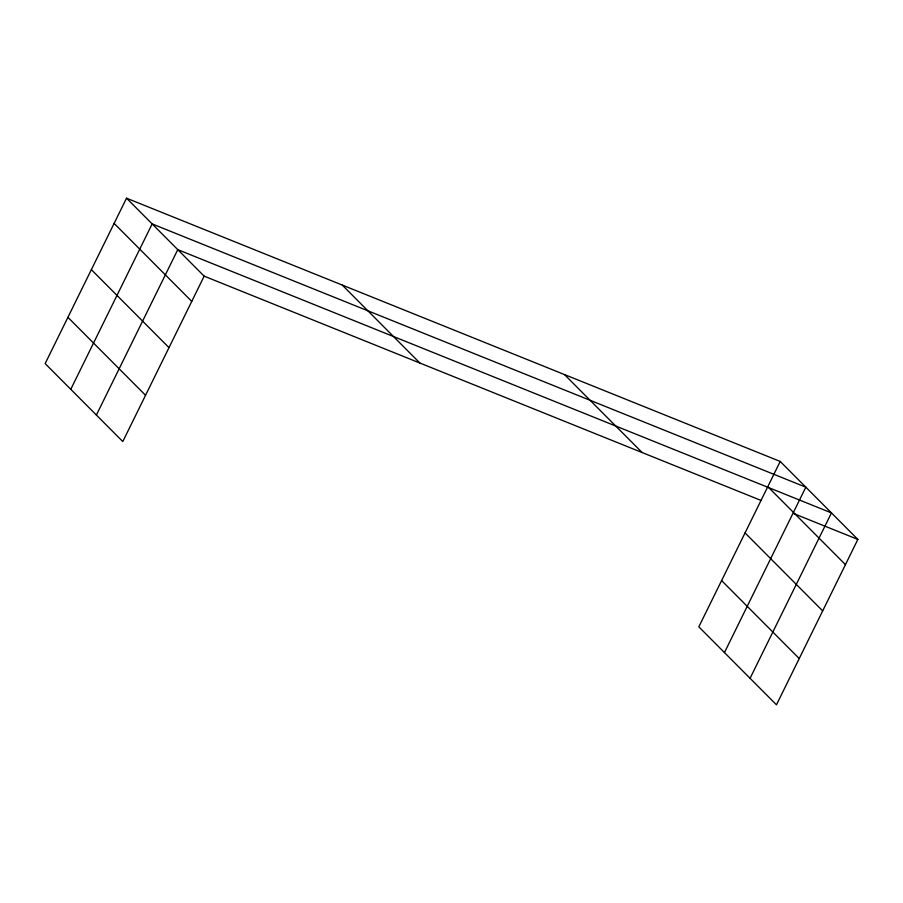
<?xml version="1.0" encoding="UTF-8"?>
<svg xmlns="http://www.w3.org/2000/svg" width="903" height="903" viewBox="0 0 903 903"><rect width="100%" height="100%" fill="white"/><g stroke="black" fill="none" stroke-linecap="round" stroke-linejoin="round"><path stroke-width="1.35" d="M126.533 198.186L45.15 363.582L122.785 441.556L204.168 276.16L126.533 198.186L780.215 461.444L857.85 539.418L776.467 704.814L698.832 626.84L780.215 461.444M70.773 389.306L152.155 223.921L805.837 487.18L724.454 652.576M96.384 415.041L177.767 249.646L831.46 512.904L750.077 678.3M204.168 276.16L761.105 500.454M793.793 513.615L857.85 539.418M767.81 486.661L845.445 564.635M745.054 532.917L822.678 610.891M564.499 374.576L642.135 452.538M721.599 580.584L799.234 658.558M342.248 285.066L419.884 363.029M114.128 223.402L191.752 301.376M91.361 269.658L168.996 347.632M67.917 317.325L145.541 395.288"/></g></svg>
